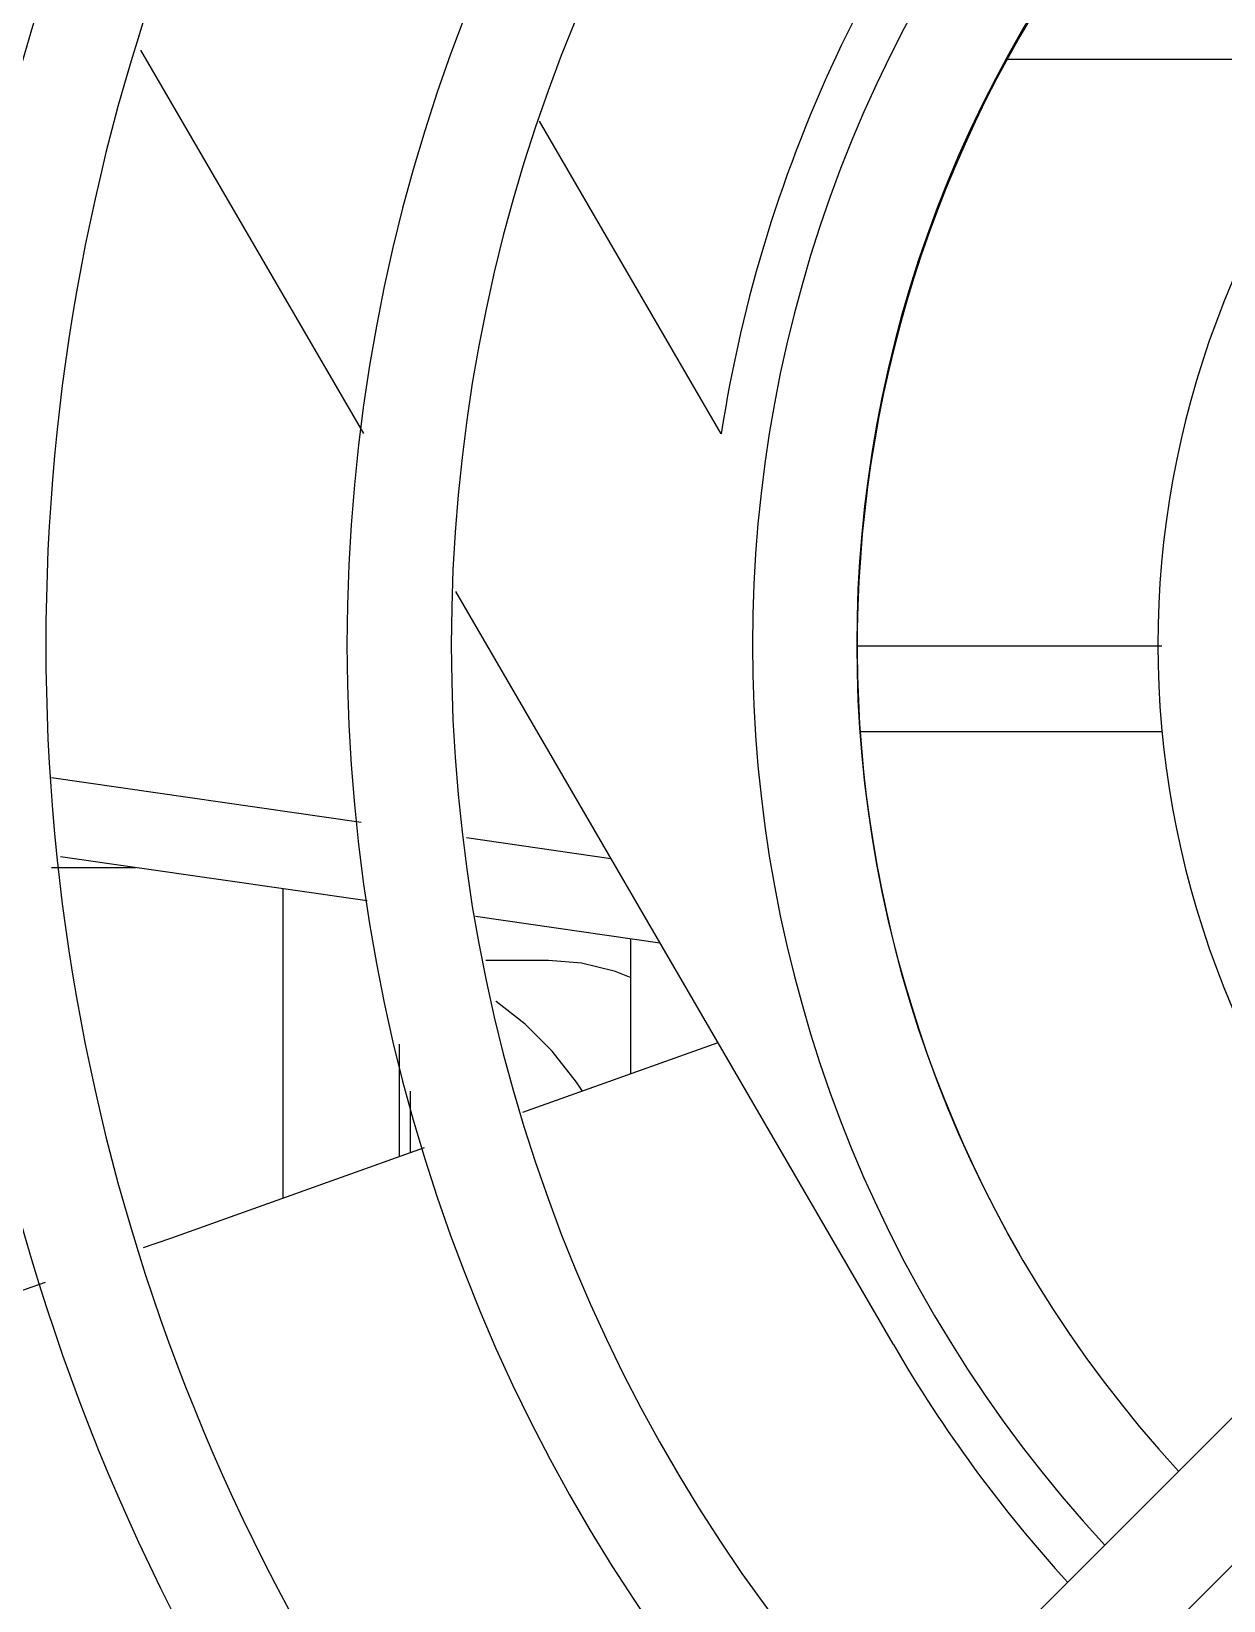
# Model space of a CAD drawing. Header units: millimetres. Extents: x -3 to 101, y -1 to 134.
# Drawn here: x 21.755 to 23.813, y 37.05 to 39.759 of the extents above; entities that cross this region are included whole.
import ezdxf

# ---------------------------------------------------------------- set-up
doc = ezdxf.new("R2010")
doc.units = ezdxf.units.MM

msp = doc.modelspace()

# ---------------------------------------------------------------- linework, layer by layer
for p, q in [((21.9437, 39.7266), (22.3287, 39.0646)), ((23.44, 39.7111), (24.0694, 39.7111)), ((22.946, 39.0639), (22.6322, 39.6037)), ((22.4872, 38.7919), (23.2432, 37.4917)), ((23.1808, 38.6981), (23.7068, 38.6981)), ((23.186, 38.55), (23.7074, 38.55)), ((22.3242, 38.393), (21.7898, 38.4704)), ((22.7555, 38.3305), (22.5062, 38.3667)), ((22.3348, 38.2578), (21.8054, 38.3341)), ((21.79, 38.3155), (21.9349, 38.3155)), ((22.19, 37.7448), (22.19, 38.2787)), ((22.8401, 38.185), (22.5217, 38.2309)), ((22.79, 37.9589), (22.79, 38.1922)), ((22.5398, 38.1555), (22.6477, 38.1555)), ((24.5193, 38.0565), (20.3829, 33.9202)), ((22.39, 38.0107), (22.39, 37.8162)), ((22.9404, 38.0126), (22.603, 37.8922)), ((24.6465, 37.9293), (20.5102, 33.793)), ((22.4095, 37.8231), (22.4095, 37.9295)), ((21.7788, 37.599), (21.2838, 37.4246))]:
    msp.add_line(p, q)
for points in [[(22.6477, 38.1555), (22.705, 38.1509), (22.7612, 38.1373), (22.79, 38.1256)], [(22.7064, 37.9291), (22.6965, 37.9446), (22.6541, 37.9983), (22.6075, 38.0451), (22.5574, 38.0842), (22.5568, 38.0846)], [(22.433, 37.8315), (21.9951, 37.6752), (21.9483, 37.6587)]]:
    msp.add_lwpolyline(points)
for centre, radius, start, end in [((25.29, 38.7), 4.39, 136.1756, 223.8244), ((25.29, 38.7), 4.21, 136.2259, 223.7741), ((25.29, 38.7), 3.69, 136.4027, 223.5973), ((25.29, 38.7), 3.51, 136.4745, 223.5255), ((25.29, 38.7), 2.99, 136.7317, 223.2683), ((25.29, 38.7), 2.81, 136.8427, 223.1573), ((25.318, 38.6981), 2.4, 137.6053, 171.2334), ((25.29, 38.7), 2.29, 137.2522, 222.7478), ((25.29, 38.7), 2.11, 137.447, 222.553), ((25.29, 38.6981), 2.1092, 137.4094, 209.8606), ((25.29, 38.7), 1.59, 138.2569, 221.7431), ((25.318, 38.6981), 2.4, 210.1758, 222.343)]:
    msp.add_arc(centre, radius, start, end)

doc.saveas('drawing.dxf')
